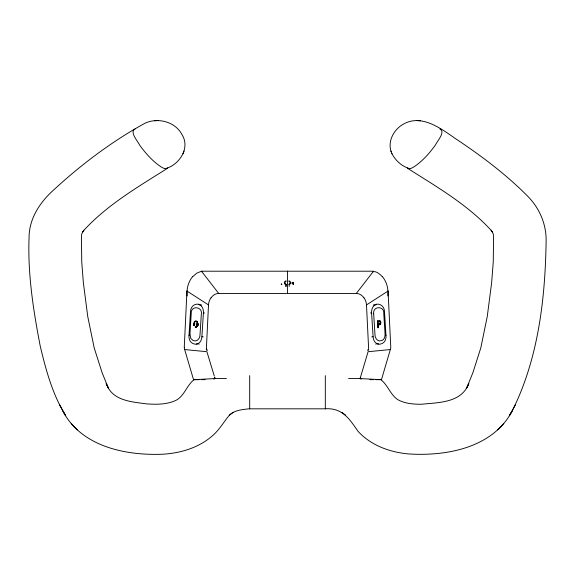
<?xml version="1.0" encoding="UTF-8"?>
<svg xmlns="http://www.w3.org/2000/svg" width="575" height="575" viewBox="0 0 575 575"><rect width="100%" height="100%" fill="white"/><g stroke="black" fill="none" stroke-linecap="round" stroke-linejoin="round"><path stroke-width="0.86" d="M285.832 286.458L285.832 284.553M286.156 286.451L286.156 284.359M287.5 293.509L287.5 271.206L287.5 271.702M195.967 326.693L195.579 326.586M184.266 347.257L186.94 291.036L208.502 304.923A14.088 14.059 33.5 0 1 210.407 298.669L211.003 297.778M380.779 323.466L380.794 322.187M197.074 324.961L197.103 324.034A3.694 2.839 -86.4 0 1 197.146 323.517M197.972 324.839L197.98 324.746A2.401 1.847 -86.4 0 1 197.937 325.234M194.422 325.112L194.479 323.955A9.667 7.432 -86.4 0 1 194.494 323.653L194.522 323.466M195.931 327.427L195.723 327.534M197.081 324.465L197.132 323.617M206.375 348.687L208.502 305.016M206.368 348.788L206.339 349.334A2.322 2.271 -71.1 0 0 206.403 349.931L206.482 350.218M195.27 327.06L195.385 327.498M197.06 325.27L197.067 324.774M197.584 344.073C193.272 345.05 189.197 342.017 189.06 337.676A9.574 7.878 -86.4 0 1 188.995 335.548L190.512 311.664C190.469 306.209 195.428 302.393 200.804 304.901M196.362 343.958C199.992 344.022 201.739 339.839 201.897 336.749L203.413 312.865A9.574 7.878 -86.4 0 0 203.349 310.737C203.054 308.2 201.681 305.109 198.849 304.714M193.847 323.732L193.797 324.609A4.356 3.349 -86.4 0 0 193.789 324.868L193.789 324.947M197.714 325.141L197.764 324.235A5.29 4.068 -86.4 0 0 197.771 324.012L197.771 324.012M292.222 283.885L292.057 282.562L292.538 283.957M360.446 377.315L368.079 351.713L390.339 349.55A5.786 5.268 79.8 0 0 390.756 346.912L388.067 291.036L366.491 304.923L368.661 349.356A2.336 2.286 70.9 0 1 368.597 349.931L368.467 350.383M360.396 377.552L360.144 378.479M135.096 128.972C129.152 131.898 137.907 141.256 139.574 145.001C145.482 153.18 152.296 160.942 160.698 166.635A45.173 8.956 52.3 0 0 165.111 168.683C178.782 165.456 190.49 148.407 182.174 134.931C175.512 121.742 158.096 117.199 145.058 123.187C111.83 141.421 81.168 164.579 53.324 190.268C39.84 202.4 29.073 218.795 29.066 237.518C27.636 273.923 33.336 310.27 40.193 345.906C45.914 369.962 52.498 394.5 65.679 415.689L59.671 404.951M186.94 291.036L187.191 295.974M360.158 378.436L360.288 377.955M387.816 295.974L388.067 291.036M390.339 349.55L381.469 379.644L375.971 379.673M293.351 284.33L293.178 282.275L293.652 284.474M380.729 323.818L380.585 324.07A1.344 1.035 86.4 0 1 380.212 324.516L379.982 324.652M197.304 325.73L197.333 325.658A2.135 1.639 -86.4 0 1 196.046 327.118M183.037 153.841L184.093 151.103M82.498 232.048L83.871 230.216L81.772 233.788L81.434 236.505L81.743 261.92L83.353 282.648L87.745 316.537L94.192 347.889L102.134 372.772L108.503 388.391L106.131 383.604L107.561 386.537M467.439 386.537L468.869 383.604L466.497 388.391L472.866 372.772L480.808 347.889L487.255 316.537L491.647 282.648L493.257 261.92L493.566 236.505L493.228 233.788L491.129 230.216L492.502 232.048M515.329 404.951L509.321 415.689L511.923 411.506C538.186 359.389 545.186 299.46 546.113 241.752C546.624 224.279 539.285 207.417 526.779 195.313C505.209 173.672 480.599 155.308 455.192 138.431C440.96 128.541 421.647 113.872 403.621 124.013C394.098 129.116 387.478 140.925 391.108 151.627M197.671 325.263L197.117 325.393M373.189 271.731C376.215 270.782 380.19 274.447 382.411 276.769M467.353 386.702C458.965 403.018 437.244 402.572 421.54 404.247C413.461 404.297 405.001 403.643 397.792 399.668C390.518 394.917 388.017 385.581 381.369 380.025M512.009 411.341C492.502 448.04 446.107 456.442 408.214 453.905C389.663 452.202 370.796 445.302 358.017 431.286C349.248 418.715 342.527 407.883 325.414 408.739M194.918 321.792C193.847 324.099 194.623 321.238 195.953 321.195M194.544 325.493L194.695 324.429A5.441 4.183 -86.4 0 1 194.717 324.106L194.738 323.912A2.444 1.876 -86.4 0 0 194.731 323.43L194.659 323.092M249.586 408.739C242.643 409.573 234.643 410.004 229.375 415.186C224.027 421.604 219.851 429.007 213.648 434.693C199.856 447.451 180.974 453.222 162.509 454.228C125.846 455.666 81.643 446.782 62.991 411.341M167.282 168.425L167.706 167.943M500.688 426.916L503.793 423.401M193.631 380.025C186.343 385.94 184.065 396.879 175.088 400.753C165.974 404.685 155.724 404.57 146.014 403.823C132.423 401.903 114.425 400.897 107.647 386.702M192.596 276.769L196.729 273.197L201.487 271.206L373.52 271.206L356.263 293.509L218.744 293.509L201.487 271.206L201.818 271.731M83.49 230.733C107.043 204.923 137.756 187.083 167.009 168.59M229.375 415.186L233.198 412.332M497.634 429.92L500.717 426.887M195.083 321.59L195.744 321.224M195.435 326.557L195.335 327.067M226.435 378.566L214.877 378.566L213.857 379.191M194.379 325.213L193.811 325.04M194.336 379.227L193.545 379.694L184.661 349.55L206.914 351.713L214.288 376.028M380.183 324.566L379.716 324.738M289.132 284.618C291.273 284.194 291.101 281.153 288.973 280.852M288.966 284.266L290.404 282.728L288.894 281.232M286.027 280.859C283.913 281.161 283.712 284.187 285.868 284.618M286.106 281.232L284.596 282.799L286.12 284.294M379.946 324.681L378.336 324.889M373.283 305.109L373.736 304.973M376.143 304.714C373.319 305.109 371.946 308.2 371.644 310.737A9.574 7.878 86.4 0 0 371.587 312.865L373.096 336.749C373.254 339.839 375.008 344.022 378.637 343.958M195.888 321.202L196.161 321.217M198.778 344.152L199.245 344.094M374.188 304.901C379.572 302.393 384.524 306.209 384.488 311.664L385.997 335.548A9.574 7.878 86.4 0 1 385.94 337.676C385.803 342.017 381.721 345.05 377.408 344.073M370.487 312.973L371.587 312.865M380.628 321.482L379.809 320.742A4.406 3.392 86.4 0 0 379.141 320.721L377.523 320.864L377.962 327.728L378.558 327.671M379.759 321.518A2.861 2.199 86.4 0 0 379.241 321.54L378.127 321.626L378.285 324.077L379.407 323.977M371.795 336.871L373.096 336.749M385.509 335.592L385.997 335.548M214.877 378.566L193.545 379.708L199.029 379.673M158.556 120.57L154.481 120.743M201.466 379.665L205.117 379.651M348.565 378.566L360.123 378.566L381.448 379.708L380.664 379.227M249.687 408.825L325.313 408.825M369.876 379.651L373.534 379.665M416.444 120.57L420.519 120.743M203.413 312.865L204.513 312.973M188.995 335.548L189.491 335.592M201.897 336.749L203.205 336.871M195.946 321.252L196.808 321.583M439.904 128.972C445.848 131.898 437.093 141.256 435.426 145.001C429.518 153.18 422.704 160.942 414.302 166.635A45.173 8.956 -52.3 0 1 409.889 168.683C401.709 166.664 393.789 159.268 390.907 151.103M375.748 344.094L376.223 344.152M379.098 320.728A4.406 3.392 86.4 0 1 379.737 320.713L379.967 320.771M201.257 304.973L201.717 305.109M196.147 321.288L196.866 321.648M361.143 379.191L360.123 378.566M407.991 168.59C437.244 187.083 467.957 204.923 491.51 230.733M341.802 412.332L345.625 415.186M74.283 426.887L77.323 429.92M71.207 423.401L74.312 426.916M407.294 167.943L407.718 168.425M196.758 321.691L197.505 323.222M196.815 321.756L197.376 323.143M363.997 297.778L364.586 298.669A14.088 14.059 -18.4 0 1 366.476 304.923M281.836 284.675L281.549 283.87M197.908 323.531L197.915 323.545A0.942 0.726 -86.4 0 0 197.743 323.287M281.419 284.618L281.232 283.942M391.805 153.424L391.963 153.841M380.664 321.684L380.837 322.18M214.691 377.868L214.856 378.479M214.676 377.811L214.612 377.552M197.635 323.222C197.663 320.038 194.055 320.663 193.797 323.236A1.114 0.855 -86.4 0 0 193.61 323.588A2.379 1.833 -86.4 0 0 193.581 324.02L193.559 324.487A2.58 1.984 -86.4 0 0 193.552 324.976A0.819 0.632 -86.4 0 0 193.703 325.472M378.379 324.882L378.515 327.678M377.574 320.864L378.005 327.728M325.313 375.633L325.313 408.839M289.168 284.553L289.168 286.458M249.687 375.633L249.687 408.839M367.842 349.701A11.773 1.43 -75 0 1 367.619 350.463M211.104 297.843A9.66 9.638 13.2 0 1 218.737 293.372M356.27 293.387A9.653 9.617 0 0 1 363.889 297.85M214.77 377.164A4.003 0.381 73.9 0 1 214.971 378.63M207.381 350.455A11.773 1.416 75.2 0 1 207.165 349.701M380.204 323.581A1.402 1.078 86.4 0 1 379.407 323.933M194.515 325.579A0.906 0.697 -86.4 0 1 193.753 325.414M194.386 322.963A0.805 0.618 -86.4 0 1 194.609 323.049M197.786 323.459A0.74 0.568 -86.4 0 1 197.929 323.682M197.893 325.4A0.762 0.582 -86.4 0 1 197.491 325.673M197.98 325.249A0.913 0.704 -86.4 0 1 197.39 325.888M197.268 325.824A2.329 1.79 -86.4 0 1 196.032 327.29M197.024 325.766A1.977 1.517 -86.4 0 1 196.032 326.88M196.822 325.371A7.202 5.542 -86.4 0 1 196.837 324.933L196.858 324.559A5.8 4.463 -86.4 0 0 196.866 324.278L196.866 324.185A3.004 2.307 -86.4 0 1 196.952 323.402M380.636 324.07A1.344 1.035 86.4 0 1 380.255 324.516M380.154 323.581A1.402 1.078 86.4 0 1 379.363 323.933M379.198 321.547A2.861 2.199 86.4 0 1 379.716 321.526M382.504 276.697A25.128 25.07 -44.2 0 1 387.938 291.043M187.069 291.043A25.128 25.07 44.2 0 1 192.503 276.697M184.69 349.543A5.707 5.103 -81.7 0 1 184.331 347.257M373.685 313.799L374.972 334.679C374.914 338.165 377.775 342.341 381.757 340.544A4.672 3.594 86.4 0 0 381.951 340.493C384.567 339.502 385.171 336.231 385.049 333.744L383.769 313.627C384.582 305.541 372.55 305.878 373.685 313.799M189.937 334.341L190.785 338.366L193.042 340.493A4.672 3.594 -86.4 0 0 193.236 340.544C197.225 342.341 200.086 338.165 200.021 334.679L201.3 314.561C203.205 306.396 190.498 304.973 191.223 313.627L189.937 334.341M197.994 324.314L197.994 324.408A2.954 2.271 -86.4 0 0 198.001 323.854A2.774 2.135 -86.4 0 1 197.994 324.314M380.068 323.423A1.279 0.985 86.4 0 0 379.773 321.504A1.279 0.985 86.4 0 1 380.025 323.43"/></g></svg>
